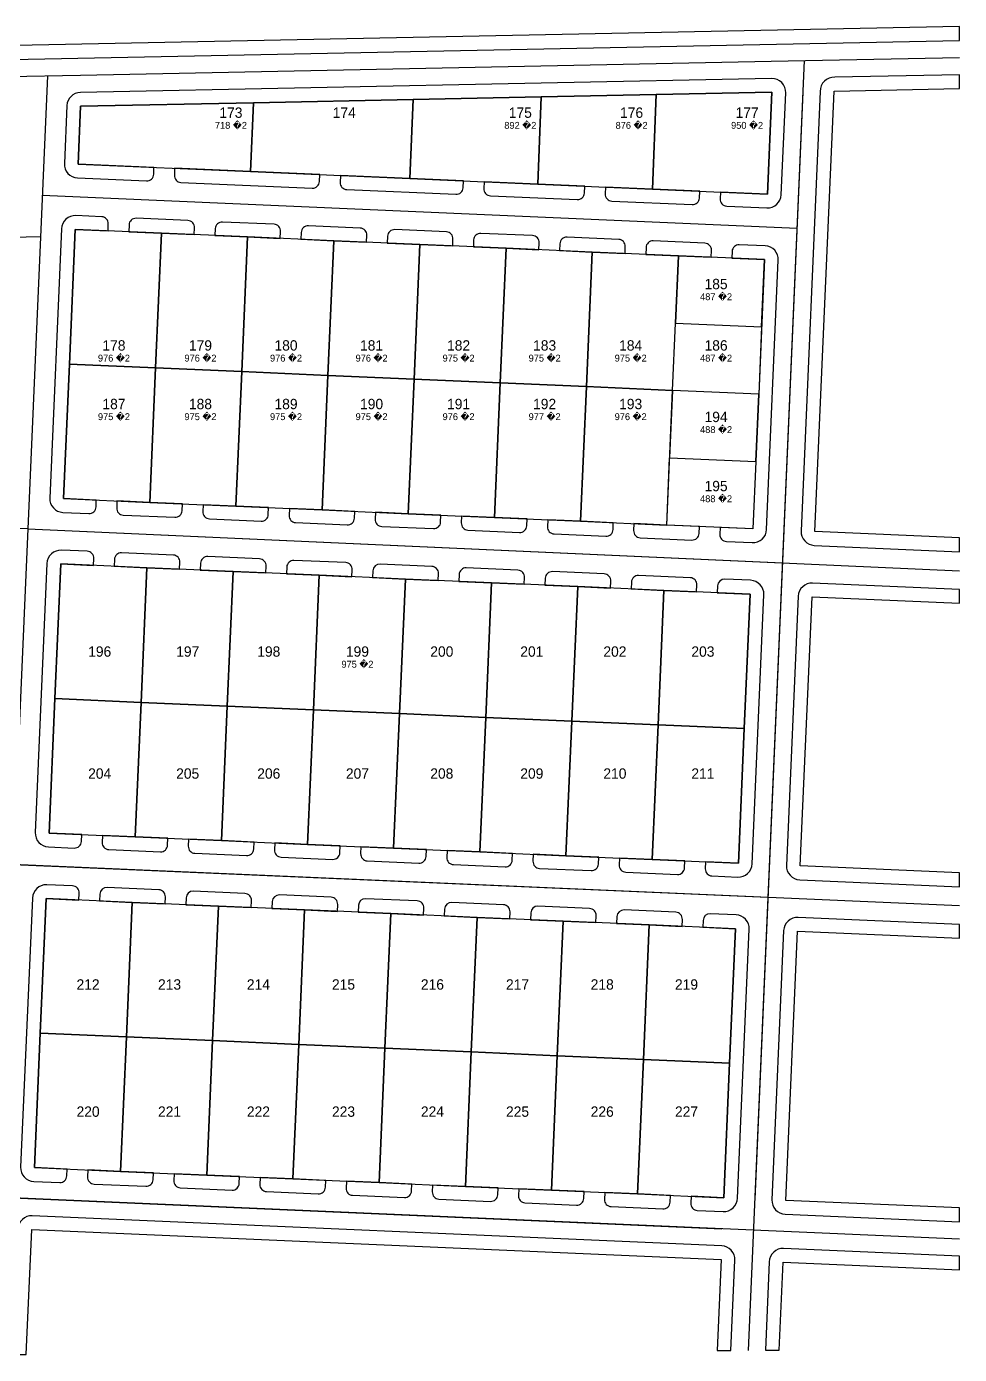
# Model space of a CAD drawing. Extents: x 1381947 to 1382725, y 492794 to 493181.
# Drawn here: x 1382454.6 to 1382725, y 492796.2 to 493180.8 of the extents above; entities that cross this region are included whole.
import ezdxf
from ezdxf.enums import TextEntityAlignment as Align

# ---------------------------------------------------------------- set-up
doc = ezdxf.new("R2010")
doc.units = 0
for name, color, linetype in [('AXIS', 7, 'CONTINUOUS'), ('GRASS', 7, 'CONTINUOUS'), ('PARCELS', 7, 'CONTINUOUS'), ('TEXT', 7, 'CONTINUOUS')]:
    doc.layers.add(name, color=color, linetype=linetype)

msp = doc.modelspace()

# ---------------------------------------------------------------- linework, layer by layer
at = {"layer": 'AXIS'}
for p, q in [((1382470.25, 493166.76), (1382670.44, 493170.79)), ((1382680.02, 493170.98), (1382663.75, 492797.33)), ((1382670.44, 493170.79), (1382724.99, 493171.89)), ((1382460.63, 493166.56), (1382446.86, 492850.72)), ((1382449.47, 493166.33), (1382470.25, 493166.76)), ((1382679.62, 493161.79), (1382665.66, 492841.18)), ((1382459.12, 493131.97), (1382677.91, 493122.43)), ((1382238.19, 493115.37), (1382458.6, 493120.03)), ((1382454.91, 493035.35), (1382234.83, 493038.18)), ((1382454.91, 493035.35), (1382673.68, 493025.47)), ((1382454.91, 493035.35), (1382724.99, 493023.15)), ((1382724.99, 492926.17), (1381947.43, 492960.05)), ((1382450.67, 492938.13), (1382669.47, 492928.59)), ((1382724.99, 492829.59), (1381947.43, 492863.5)), ((1382005.22, 492860.98), (1382656.06, 492832.6))]:
    msp.add_line(p, q, dxfattribs=at)
at = {"layer": 'GRASS'}
msp.add_lwpolyline([(1381947.43, 493165.25), (1381947.43, 493161.25), (1381972.81, 493161.76), (1382724.99, 493176.85), (1382724.99, 493180.84)], close=True, dxfattribs=at)
for points in [[(1382637.09, 493161.12), (1382670.62, 493161.79), (1382669.33, 493132.31), (1382655.68, 493132.9), (1382655.6, 493130.91, 0.414214), (1382657.51, 493128.82), (1382669.16, 493128.31, 0.41415), (1382673.33, 493132.14), (1382674.62, 493161.62, 0.433038), (1382670.54, 493165.79), (1382470.17, 493161.76, 0.395687), (1382466.25, 493157.93), (1382465.52, 493141.18, 0.414214), (1382469.35, 493137.01), (1382489.33, 493136.14, 0.414214), (1382491.42, 493138.05), (1382491.5, 493140.05), (1382469.52, 493141.01), (1382470.25, 493157.76), (1382520.33, 493158.77), (1382566.67, 493159.7), (1382603.76, 493160.45), (1382637.09, 493161.12)], [(1382679.08, 493034.72, 0.41429), (1382682.9, 493030.55), (1382724.99, 493028.7), (1382724.99, 493032.7), (1382683.07, 493034.54), (1382688.64, 493162.15), (1382724.99, 493162.88), (1382724.99, 493166.9), (1382688.82, 493166.17, 0.432997), (1382684.61, 493162.07)], [(1382519.48, 493138.83), (1382497.5, 493139.79), (1382497.41, 493137.79, 0.414214), (1382499.32, 493135.71), (1382537.4, 493134.05, 0.414214), (1382539.49, 493135.96), (1382539.57, 493137.96), (1382519.48, 493138.83)], [(1382581.2, 493136.15), (1382565.66, 493136.82), (1382545.57, 493137.7), (1382545.48, 493135.7, 0.414214), (1382547.39, 493133.62), (1382579.03, 493132.24, 0.414214), (1382581.11, 493134.15), (1382581.2, 493136.15)], [(1382616.39, 493134.62), (1382602.73, 493135.21), (1382587.19, 493135.89), (1382587.11, 493133.89, 0.414214), (1382589.02, 493131.8), (1382614.22, 493130.71, 0.414214), (1382616.3, 493132.62), (1382616.39, 493134.62)], [(1382649.69, 493133.17), (1382636.04, 493133.76), (1382622.38, 493134.35), (1382622.3, 493132.36, 0.414214), (1382624.21, 493130.27), (1382647.52, 493129.26, 0.414214), (1382649.6, 493131.17), (1382649.69, 493133.17)], [(1382468.69, 493122.07), (1382478.18, 493121.65), (1382478.27, 493123.65, 0.414214), (1382476.36, 493125.74), (1382468.87, 493126.06, 0.414275), (1382464.7, 493122.24), (1382461.3, 493044.27, 0.414108), (1382465.12, 493040.1), (1382472.61, 493039.78, 0.414214), (1382474.7, 493041.69), (1382474.79, 493043.68), (1382465.3, 493044.1), (1382466.99, 493083.06), (1382468.69, 493122.07)], [(1382501.34, 493124.64), (1382486.35, 493125.3, 0.414214), (1382484.27, 493123.39), (1382484.18, 493121.39), (1382493.67, 493120.98), (1382503.16, 493120.56), (1382503.25, 493122.56, 0.414214), (1382501.34, 493124.64)], [(1382526.31, 493123.55), (1382511.33, 493124.21, 0.414214), (1382509.24, 493122.3), (1382509.15, 493120.3), (1382518.64, 493119.88), (1382528.13, 493119.47), (1382528.22, 493121.47, 0.414214), (1382526.31, 493123.55)], [(1382553.2, 493120.37, 0.414214), (1382551.29, 493122.46), (1382536.3, 493123.12, 0.414214), (1382534.21, 493121.2), (1382534.12, 493119.21), (1382543.61, 493118.79), (1382553.11, 493118.38), (1382553.2, 493120.37, 0.414214)], [(1382576.27, 493121.37), (1382561.28, 493122.02, 0.414214), (1382559.19, 493120.11), (1382559.1, 493118.11), (1382568.6, 493117.7), (1382578.09, 493117.28), (1382578.18, 493119.28, 0.414214), (1382576.27, 493121.37)], [(1382601.24, 493120.28), (1382586.26, 493120.93, 0.414214), (1382584.17, 493119.02), (1382584.08, 493117.02), (1382593.57, 493116.61), (1382603.06, 493116.19), (1382603.15, 493118.19, 0.414214), (1382601.24, 493120.28)], [(1382626.22, 493119.18), (1382611.23, 493119.84, 0.414214), (1382609.15, 493117.93), (1382609.06, 493115.93), (1382618.55, 493115.51), (1382628.04, 493115.1), (1382628.13, 493117.1, 0.414214), (1382626.22, 493119.18)], [(1382651.18, 493118.09), (1382636.21, 493118.75, 0.414214), (1382634.13, 493116.84), (1382634.04, 493114.84), (1382643.53, 493114.42), (1382653.01, 493114.01), (1382653.1, 493116.01, 0.414214), (1382651.18, 493118.09)], [(1382672.48, 493113.16, 0.414069), (1382668.65, 493117.33), (1382661.17, 493117.65, 0.414214), (1382659.09, 493115.74), (1382659, 493113.75), (1382668.48, 493113.33), (1382666.79, 493074.37), (1382665.11, 493035.33), (1382655.61, 493035.75), (1382655.53, 493033.75, 0.414214), (1382657.44, 493031.67), (1382664.93, 493031.34, 0.414402), (1382669.1, 493035.16), (1382672.48, 493113.16, 0.414069)], [(1382499.67, 493040.59), (1382499.76, 493042.59), (1382490.27, 493043), (1382480.78, 493043.42), (1382480.69, 493041.42, 0.414214), (1382482.6, 493039.34), (1382497.59, 493038.68, 0.414214), (1382499.67, 493040.59)], [(1382524.65, 493039.49), (1382524.74, 493041.49), (1382515.25, 493041.91), (1382505.76, 493042.32), (1382505.67, 493040.33, 0.414214), (1382507.58, 493038.24), (1382522.57, 493037.58, 0.414214), (1382524.65, 493039.49)], [(1382549.63, 493038.4), (1382549.72, 493040.4), (1382540.23, 493040.81), (1382530.74, 493041.23), (1382530.65, 493039.23, 0.414214), (1382532.56, 493037.14), (1382547.54, 493036.49, 0.414214), (1382549.63, 493038.4)], [(1382574.69, 493039.3), (1382565.2, 493039.72), (1382555.71, 493040.13), (1382555.62, 493038.13, 0.414214), (1382557.53, 493036.05), (1382572.51, 493035.39, 0.414214), (1382574.6, 493037.3), (1382574.69, 493039.3)], [(1382599.67, 493038.2), (1382590.17, 493038.62), (1382580.68, 493039.04), (1382580.59, 493037.04, 0.414214), (1382582.5, 493034.95), (1382597.49, 493034.3, 0.414214), (1382599.58, 493036.21), (1382599.67, 493038.2)], [(1382624.65, 493037.11), (1382615.16, 493037.52), (1382605.66, 493037.94), (1382605.57, 493035.94, 0.414214), (1382607.48, 493033.86), (1382622.47, 493033.2, 0.414214), (1382624.56, 493035.11), (1382624.65, 493037.11)], [(1382649.62, 493036.01), (1382640.13, 493036.43), (1382630.64, 493036.84), (1382630.55, 493034.85, 0.414214), (1382632.46, 493032.76), (1382647.45, 493032.1, 0.414214), (1382649.53, 493034.01), (1382649.62, 493036.01)], [(1382464.47, 493025.16), (1382473.96, 493024.74), (1382474.05, 493026.74, 0.414214), (1382472.14, 493028.83), (1382464.65, 493029.15, 0.414281), (1382460.48, 493025.33), (1382457.08, 492947.36, 0.414152), (1382460.91, 492943.19), (1382468.4, 492942.87, 0.414214), (1382470.48, 492944.78), (1382470.57, 492946.78), (1382461.08, 492947.19), (1382462.78, 492986.16), (1382464.47, 493025.16)], [(1382497.12, 493027.73), (1382482.13, 493028.39, 0.414214), (1382480.05, 493026.48), (1382479.96, 493024.48), (1382489.45, 493024.07), (1382498.94, 493023.65), (1382499.03, 493025.65, 0.414214), (1382497.12, 493027.73)], [(1382522.09, 493026.64), (1382507.11, 493027.3, 0.414214), (1382505.02, 493025.39), (1382504.93, 493023.39), (1382514.42, 493022.97), (1382523.91, 493022.56), (1382524, 493024.56, 0.414214), (1382522.09, 493026.64)], [(1382547.07, 493025.55), (1382532.08, 493026.2, 0.414214), (1382530, 493024.29), (1382529.91, 493022.3), (1382539.4, 493021.88), (1382548.89, 493021.47), (1382548.98, 493023.46, 0.414214), (1382547.07, 493025.55)], [(1382572.05, 493024.46), (1382557.06, 493025.11, 0.41421), (1382554.98, 493023.2), (1382554.89, 493021.2), (1382564.38, 493020.79), (1382573.87, 493020.37), (1382573.96, 493022.37, 0.414214), (1382572.05, 493024.46)], [(1382597.02, 493023.37), (1382582.04, 493024.02, 0.414214), (1382579.95, 493022.11), (1382579.86, 493020.11), (1382589.35, 493019.7), (1382598.84, 493019.28), (1382598.93, 493021.28, 0.414214), (1382597.02, 493023.37)], [(1382622, 493022.27), (1382607.01, 493022.93, 0.414214), (1382604.93, 493021.02), (1382604.84, 493019.02), (1382614.33, 493018.6), (1382623.82, 493018.19), (1382623.91, 493020.19, 0.414214), (1382622, 493022.27)], [(1382646.98, 493021.18), (1382631.99, 493021.84, 0.414214), (1382629.91, 493019.93), (1382629.82, 493017.93), (1382639.31, 493017.51), (1382648.8, 493017.1), (1382648.89, 493019.09, 0.414214), (1382646.98, 493021.18)], [(1382664.46, 493020.42), (1382656.97, 493020.74, 0.414209), (1382654.88, 493018.83), (1382654.8, 493016.83), (1382664.29, 493016.42), (1382662.59, 492977.45), (1382660.89, 492938.46), (1382651.4, 492938.87), (1382651.31, 492936.87, 0.414214), (1382653.22, 492934.79), (1382660.71, 492934.46, 0.414247), (1382664.88, 492938.28), (1382668.28, 493016.25, 0.414171), (1382664.46, 493020.42)], [(1382678.25, 493015.81), (1382674.85, 492937.85, 0.414239), (1382678.67, 492933.68), (1382724.99, 492931.65), (1382724.99, 492935.66), (1382678.85, 492937.67), (1382682.25, 493015.63), (1382724.99, 493013.77), (1382724.99, 493017.77), (1382682.42, 493019.63, 0.414181)], [(1382495.54, 492945.68), (1382486.05, 492946.1), (1382476.56, 492946.51), (1382476.47, 492944.52, 0.414214), (1382478.39, 492942.43), (1382493.37, 492941.77, 0.414214), (1382495.46, 492943.69), (1382495.54, 492945.68)], [(1382520.52, 492944.59), (1382511.03, 492945.01), (1382501.54, 492945.42), (1382501.45, 492943.42, 0.414214), (1382503.36, 492941.34), (1382518.35, 492940.68, 0.414214), (1382520.43, 492942.59), (1382520.52, 492944.59)], [(1382545.5, 492943.5), (1382536.01, 492943.92), (1382526.52, 492944.33), (1382526.43, 492942.33, 0.414214), (1382528.34, 492940.25), (1382543.32, 492939.59, 0.414214), (1382545.41, 492941.5), (1382545.5, 492943.5)], [(1382570.48, 492942.41), (1382560.98, 492942.82), (1382551.49, 492943.24), (1382551.4, 492941.24, 0.414214), (1382553.31, 492939.15), (1382568.3, 492938.5, 0.414214), (1382570.39, 492940.41), (1382570.48, 492942.41)], [(1382595.45, 492941.32), (1382585.97, 492941.73), (1382576.47, 492942.15), (1382576.38, 492940.15, 0.414214), (1382578.29, 492938.06), (1382593.28, 492937.41, 0.414214), (1382595.36, 492939.32), (1382595.45, 492941.32)], [(1382620.42, 492940.23), (1382610.93, 492940.64), (1382601.45, 492941.05), (1382601.36, 492939.06, 0.414214), (1382603.27, 492936.97), (1382618.25, 492936.32, 0.414214), (1382620.33, 492938.23), (1382620.42, 492940.23)], [(1382645.31, 492937.14), (1382645.4, 492939.13), (1382635.91, 492939.55), (1382626.42, 492939.96), (1382626.33, 492937.97, 0.414214), (1382628.24, 492935.88), (1382643.23, 492935.22, 0.414214), (1382645.31, 492937.14)], [(1382460.25, 492928.21), (1382469.74, 492927.8), (1382469.83, 492929.79, 0.414214), (1382467.91, 492931.88), (1382460.42, 492932.21, 0.414186), (1382456.25, 492928.38), (1382452.85, 492850.45, 0.414234), (1382456.68, 492846.28), (1382464.17, 492845.96, 0.414214), (1382466.25, 492847.87), (1382466.34, 492849.87), (1382456.85, 492850.28), (1382458.55, 492889.24), (1382460.25, 492928.21)], [(1382492.89, 492930.79), (1382477.91, 492931.45, 0.414213), (1382475.82, 492929.53), (1382475.73, 492927.54), (1382485.22, 492927.12), (1382494.72, 492926.71), (1382494.8, 492928.71, 0.414214), (1382492.89, 492930.79)], [(1382519.78, 492927.62, 0.414214), (1382517.87, 492929.7), (1382502.88, 492930.36, 0.414213), (1382500.8, 492928.45), (1382500.71, 492926.45), (1382510.2, 492926.03), (1382519.7, 492925.62), (1382519.78, 492927.62, 0.414214)], [(1382542.85, 492928.62), (1382527.86, 492929.27, 0.414213), (1382525.78, 492927.36), (1382525.69, 492925.36), (1382535.18, 492924.95), (1382544.67, 492924.53), (1382544.76, 492926.53, 0.414214), (1382542.85, 492928.62)], [(1382567.83, 492927.53), (1382552.84, 492928.18, 0.414213), (1382550.75, 492926.27), (1382550.67, 492924.27), (1382560.15, 492923.86), (1382569.65, 492923.45), (1382569.74, 492925.44, 0.414214), (1382567.83, 492927.53)], [(1382592.8, 492926.44), (1382577.82, 492927.09, 0.414213), (1382575.73, 492925.18), (1382575.65, 492923.19), (1382585.15, 492922.77), (1382594.63, 492922.36), (1382594.71, 492924.36, 0.414214), (1382592.8, 492926.44)], [(1382617.77, 492925.36), (1382602.79, 492926.01, 0.414213), (1382600.71, 492924.1), (1382600.62, 492922.1), (1382610.1, 492921.69), (1382619.59, 492921.27), (1382619.68, 492923.27, 0.414214), (1382617.77, 492925.36)], [(1382642.75, 492924.27), (1382627.76, 492924.92, 0.414213), (1382625.68, 492923.01), (1382625.59, 492921.01), (1382635.08, 492920.6), (1382644.58, 492920.18), (1382644.66, 492922.18, 0.414214), (1382642.75, 492924.27)], [(1382664.06, 492919.34, 0.414221), (1382660.24, 492923.51), (1382652.74, 492923.83, 0.414213), (1382650.66, 492921.92), (1382650.57, 492919.92), (1382660.06, 492919.51), (1382658.37, 492880.54), (1382656.67, 492841.58), (1382647.17, 492841.99), (1382647.08, 492839.99, 0.414214), (1382649, 492837.91), (1382656.5, 492837.58, 0.414214), (1382660.67, 492841.4), (1382664.06, 492919.34, 0.414221)], [(1382674.03, 492918.95), (1382670.63, 492840.97, 0.414198), (1382674.45, 492836.8), (1382724.99, 492834.59), (1382724.99, 492838.6), (1382674.62, 492840.79), (1382678.02, 492918.78), (1382724.99, 492916.73), (1382724.99, 492920.71), (1382678.2, 492922.77, 0.414259)], [(1382491.32, 492848.78), (1382481.82, 492849.19), (1382472.33, 492849.61), (1382472.25, 492847.61, 0.414214), (1382474.16, 492845.52), (1382489.15, 492844.87, 0.414214), (1382491.23, 492846.78), (1382491.32, 492848.78)], [(1382516.31, 492847.69), (1382506.81, 492848.1), (1382497.31, 492848.52), (1382497.23, 492846.52, 0.414214), (1382499.14, 492844.43), (1382514.13, 492843.78, 0.414214), (1382516.22, 492845.69), (1382516.31, 492847.69)], [(1382541.28, 492846.6), (1382531.79, 492847.02), (1382522.3, 492847.43), (1382522.21, 492845.43, 0.414214), (1382524.13, 492843.35), (1382539.1, 492842.69, 0.414214), (1382541.19, 492844.6), (1382541.28, 492846.6)], [(1382566.26, 492845.51), (1382556.75, 492845.93), (1382547.27, 492846.34), (1382547.18, 492844.34, 0.414214), (1382549.09, 492842.26), (1382564.09, 492841.6, 0.414214), (1382566.18, 492843.52), (1382566.26, 492845.51)], [(1382591.24, 492844.43), (1382581.77, 492844.84), (1382572.26, 492845.25), (1382572.17, 492843.25, 0.414214), (1382574.08, 492841.17), (1382589.06, 492840.52, 0.414214), (1382591.15, 492842.43), (1382591.24, 492844.43)], [(1382616.19, 492843.34), (1382606.7, 492843.75), (1382597.23, 492844.16), (1382597.14, 492842.17, 0.414214), (1382599.05, 492840.08), (1382614.02, 492839.43, 0.414214), (1382616.11, 492841.34), (1382616.19, 492843.34)], [(1382641.18, 492842.25), (1382631.68, 492842.66), (1382622.19, 492843.08), (1382622.1, 492841.08, 0.414214), (1382624.01, 492838.99), (1382639.01, 492838.34, 0.414214), (1382641.09, 492840.25), (1382641.18, 492842.25)], [(1382669.84, 492823.03), (1382668.72, 492797.36), (1382672.73, 492797.38), (1382673.84, 492822.86), (1382724.99, 492820.63), (1382724.99, 492824.63), (1382674.01, 492826.86, 0.414243)]]:
    msp.add_lwpolyline(points, format="xyb", close=True, dxfattribs=at)
msp.add_lwpolyline([(1382456.24, 492836.33, 0.414248), (1382452.07, 492832.51), (1382450.48, 492796.17), (1382454.49, 492796.19), (1382456.07, 492832.34), (1382655.89, 492823.64), (1382654.74, 492797.28), (1382658.74, 492797.31), (1382659.88, 492823.47, 0.414199), (1382656.06, 492827.64), (1382456.24, 492836.33)], format="xyb", dxfattribs=at)
at = {"layer": 'PARCELS'}
for points in [[(1382636.04, 493133.76), (1382669.33, 493132.31), (1382670.62, 493161.79), (1382637.09, 493161.12)], [(1382519.48, 493138.83), (1382520.33, 493158.77), (1382470.25, 493157.76), (1382469.52, 493141.01)], [(1382519.48, 493138.83), (1382565.66, 493136.82), (1382566.67, 493159.7), (1382520.33, 493158.77)], [(1382565.66, 493136.82), (1382602.73, 493135.21), (1382603.76, 493160.45), (1382566.67, 493159.7)], [(1382602.73, 493135.21), (1382636.04, 493133.76), (1382637.09, 493161.12), (1382603.76, 493160.45)], [(1382468.69, 493122.07), (1382466.99, 493083.06), (1382491.97, 493081.98), (1382493.67, 493120.98)], [(1382491.97, 493081.98), (1382516.94, 493080.89), (1382518.64, 493119.88), (1382493.67, 493120.98)], [(1382516.94, 493080.89), (1382541.92, 493079.8), (1382543.61, 493118.79), (1382518.64, 493119.88)], [(1382541.92, 493079.8), (1382566.9, 493078.71), (1382568.6, 493117.7), (1382543.61, 493118.79)], [(1382566.9, 493078.71), (1382591.87, 493077.64), (1382593.57, 493116.61), (1382568.6, 493117.7)], [(1382591.87, 493077.64), (1382616.86, 493076.55), (1382618.55, 493115.51), (1382593.57, 493116.61)], [(1382616.86, 493076.55), (1382641.83, 493075.46), (1382643.53, 493114.42), (1382618.55, 493115.51)], [(1382643.53, 493114.42), (1382642.68, 493094.94), (1382667.64, 493093.85), (1382668.48, 493113.33)], [(1382642.68, 493094.94), (1382667.64, 493093.85), (1382666.79, 493074.37), (1382641.83, 493075.46)], [(1382490.27, 493043), (1382491.97, 493081.98), (1382466.99, 493083.06), (1382465.3, 493044.1)], [(1382490.27, 493043), (1382515.25, 493041.91), (1382516.94, 493080.89), (1382491.97, 493081.98)], [(1382515.25, 493041.91), (1382540.23, 493040.81), (1382541.92, 493079.8), (1382516.94, 493080.89)], [(1382540.23, 493040.81), (1382565.2, 493039.72), (1382566.9, 493078.71), (1382541.92, 493079.8)], [(1382565.2, 493039.72), (1382590.17, 493038.62), (1382591.87, 493077.64), (1382566.9, 493078.71)], [(1382590.17, 493038.62), (1382615.16, 493037.52), (1382616.86, 493076.55), (1382591.87, 493077.64)], [(1382615.16, 493037.52), (1382640.13, 493036.43), (1382641.83, 493075.46), (1382616.86, 493076.55)], [(1382641.83, 493075.46), (1382640.98, 493055.94), (1382665.95, 493054.85), (1382666.79, 493074.37)], [(1382640.98, 493055.94), (1382665.95, 493054.85), (1382665.11, 493035.33), (1382640.13, 493036.43)], [(1382462.78, 492986.16), (1382487.75, 492985.07), (1382489.45, 493024.07), (1382464.47, 493025.16)], [(1382487.75, 492985.07), (1382512.73, 492983.99), (1382514.42, 493022.97), (1382489.45, 493024.07)], [(1382512.73, 492983.99), (1382537.71, 492982.9), (1382539.4, 493021.88), (1382514.42, 493022.97)], [(1382537.71, 492982.9), (1382562.68, 492981.82), (1382564.38, 493020.79), (1382539.4, 493021.88)], [(1382562.68, 492981.82), (1382587.66, 492980.73), (1382589.35, 493019.7), (1382564.38, 493020.79)], [(1382587.66, 492980.73), (1382612.63, 492979.64), (1382614.33, 493018.6), (1382589.35, 493019.7)], [(1382612.63, 492979.64), (1382637.61, 492978.55), (1382639.31, 493017.51), (1382614.33, 493018.6)], [(1382637.61, 492978.55), (1382662.59, 492977.45), (1382664.29, 493016.42), (1382639.31, 493017.51)], [(1382461.08, 492947.19), (1382486.05, 492946.1), (1382487.75, 492985.07), (1382462.78, 492986.16)], [(1382486.05, 492946.1), (1382511.03, 492945.01), (1382512.73, 492983.99), (1382487.75, 492985.07)], [(1382511.03, 492945.01), (1382536.01, 492943.92), (1382537.71, 492982.9), (1382512.73, 492983.99)], [(1382536.01, 492943.92), (1382560.98, 492942.82), (1382562.68, 492981.82), (1382537.71, 492982.9)], [(1382560.98, 492942.82), (1382585.97, 492941.73), (1382587.66, 492980.73), (1382562.68, 492981.82)], [(1382585.97, 492941.73), (1382610.93, 492940.64), (1382612.63, 492979.64), (1382587.66, 492980.73)], [(1382610.93, 492940.64), (1382635.91, 492939.55), (1382637.61, 492978.55), (1382612.63, 492979.64)], [(1382635.91, 492939.55), (1382660.89, 492938.46), (1382662.59, 492977.45), (1382637.61, 492978.55)], [(1382485.22, 492927.12), (1382460.25, 492928.21), (1382458.55, 492889.24), (1382483.52, 492888.17)], [(1382483.52, 492888.17), (1382508.51, 492887.08), (1382510.2, 492926.03), (1382485.22, 492927.12)], [(1382508.51, 492887.08), (1382533.49, 492885.99), (1382535.18, 492924.95), (1382510.2, 492926.03)], [(1382533.49, 492885.99), (1382558.45, 492884.9), (1382560.15, 492923.86), (1382535.18, 492924.95)], [(1382558.45, 492884.9), (1382583.46, 492883.8), (1382585.15, 492922.77), (1382560.15, 492923.86)], [(1382583.46, 492883.8), (1382608.4, 492882.71), (1382610.1, 492921.69), (1382585.15, 492922.77)], [(1382608.4, 492882.71), (1382633.38, 492881.62), (1382635.08, 492920.6), (1382610.1, 492921.69)], [(1382633.38, 492881.62), (1382658.37, 492880.54), (1382660.06, 492919.51), (1382635.08, 492920.6)], [(1382483.52, 492888.17), (1382458.55, 492889.24), (1382456.85, 492850.28), (1382481.82, 492849.19)], [(1382481.82, 492849.19), (1382506.81, 492848.1), (1382508.51, 492887.08), (1382483.52, 492888.17)], [(1382506.81, 492848.1), (1382531.79, 492847.02), (1382533.49, 492885.99), (1382508.51, 492887.08)], [(1382531.79, 492847.02), (1382556.75, 492845.93), (1382558.45, 492884.9), (1382533.49, 492885.99)], [(1382556.75, 492845.93), (1382581.77, 492844.84), (1382583.46, 492883.8), (1382558.45, 492884.9)], [(1382583.46, 492883.8), (1382581.77, 492844.84), (1382606.7, 492843.75), (1382608.4, 492882.71)], [(1382606.7, 492843.75), (1382631.68, 492842.66), (1382633.38, 492881.62), (1382608.4, 492882.71)], [(1382631.68, 492842.66), (1382656.67, 492841.58), (1382658.37, 492880.54), (1382633.38, 492881.62)]]:
    msp.add_lwpolyline(points, close=True, dxfattribs=at)

# ---------------------------------------------------------------- texts
at = {"layer": 'TEXT'}
for s, height, p in [('173', 3, (1382513.81, 493154.4)), ('174', 3, (1382546.67, 493154.4)), ('175', 3, (1382597.7, 493154.4)), ('176', 3, (1382629.95, 493154.4)), ('177', 3, (1382663.43, 493154.4)), ('718 �2', 2, (1382513.81, 493151.22)), ('892 �2', 2, (1382597.7, 493151.22)), ('876 �2', 2, (1382629.95, 493151.22)), ('950 �2', 2, (1382663.43, 493151.22)), ('487 �2', 2, (1382654.44, 493101.58)), ('185', 3, (1382654.44, 493104.76)), ('178', 3, (1382479.9, 493086.97)), ('179', 3, (1382504.98, 493086.97)), ('180', 3, (1382529.78, 493086.97)), ('181', 3, (1382554.58, 493086.97)), ('182', 3, (1382579.8, 493086.97)), ('183', 3, (1382604.74, 493086.97)), ('184', 3, (1382629.68, 493086.97)), ('186', 3, (1382654.44, 493086.97)), ('976 �2', 2, (1382479.9, 493083.79)), ('976 �2', 2, (1382504.98, 493083.79)), ('976 �2', 2, (1382529.78, 493083.79)), ('976 �2', 2, (1382554.58, 493083.79)), ('975 �2', 2, (1382579.8, 493083.79)), ('975 �2', 2, (1382604.74, 493083.79)), ('975 �2', 2, (1382629.68, 493083.79)), ('487 �2', 2, (1382654.44, 493083.79)), ('187', 3, (1382479.9, 493070)), ('188', 3, (1382504.98, 493070)), ('189', 3, (1382529.78, 493070)), ('190', 3, (1382554.58, 493070)), ('191', 3, (1382579.8, 493070)), ('192', 3, (1382604.74, 493070)), ('193', 3, (1382629.68, 493070)), ('975 �2', 2, (1382479.9, 493066.83)), ('975 �2', 2, (1382504.98, 493066.83)), ('975 �2', 2, (1382529.78, 493066.83)), ('975 �2', 2, (1382554.58, 493066.83)), ('976 �2', 2, (1382579.8, 493066.83)), ('977 �2', 2, (1382604.74, 493066.83)), ('976 �2', 2, (1382629.68, 493066.83)), ('488 �2', 2, (1382654.44, 493063.08)), ('194', 3, (1382654.44, 493066.26)), ('195', 3, (1382654.44, 493046.24)), ('488 �2', 2, (1382654.44, 493043.06)), ('196', 3, (1382475.77, 492998.29)), ('197', 3, (1382501.28, 492998.29)), ('198', 3, (1382524.78, 492998.29)), ('199', 3, (1382550.48, 492998.29)), ('200', 3, (1382574.94, 492998.29)), ('201', 3, (1382601.03, 492998.29)), ('202', 3, (1382625.11, 492998.29)), ('203', 3, (1382650.62, 492998.29)), ('975 �2', 2, (1382550.48, 492995.11)), ('204', 3, (1382475.77, 492962.95)), ('205', 3, (1382501.28, 492962.95)), ('206', 3, (1382524.78, 492962.95)), ('207', 3, (1382550.48, 492962.95)), ('208', 3, (1382574.94, 492962.95)), ('209', 3, (1382601.03, 492962.95)), ('210', 3, (1382625.11, 492962.95)), ('211', 3, (1382650.62, 492962.95)), ('212', 3, (1382472.4, 492901.85)), ('213', 3, (1382496.02, 492901.85)), ('214', 3, (1382521.78, 492901.85)), ('215', 3, (1382546.45, 492901.85)), ('216', 3, (1382572.22, 492901.85)), ('217', 3, (1382596.89, 492901.85)), ('218', 3, (1382621.44, 492901.85)), ('219', 3, (1382645.87, 492901.85)), ('220', 3, (1382472.4, 492865.01)), ('221', 3, (1382496.02, 492865.01)), ('222', 3, (1382521.78, 492865.01)), ('223', 3, (1382546.45, 492865.01)), ('224', 3, (1382572.22, 492865.01)), ('225', 3, (1382596.89, 492865.01)), ('226', 3, (1382621.44, 492865.01)), ('227', 3, (1382645.87, 492865.01))]:
    msp.add_text(s, height=height, dxfattribs=at).set_placement(p, align=Align.CENTER)

doc.saveas('drawing.dxf')
